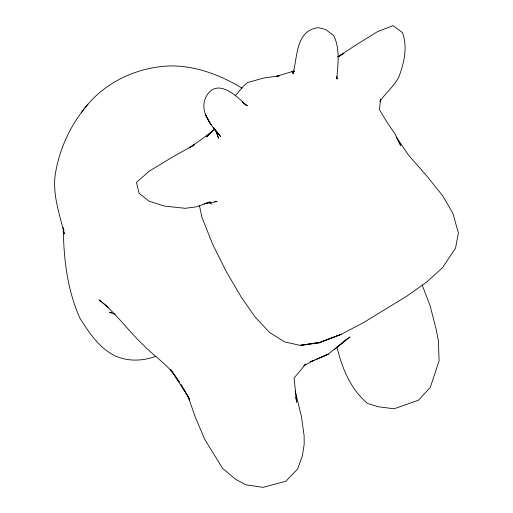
<?xml version="1.0" encoding="UTF-8"?>
<svg xmlns="http://www.w3.org/2000/svg" width="513" height="513" viewBox="0 0 513 513"><rect width="100%" height="100%" fill="white"/><g stroke="black" fill="none" stroke-linecap="round" stroke-linejoin="round"><path stroke-width="0.77" d="M380.601 98.945L379.466 109.724L386.956 122.145L394.959 133.835L400.659 145.416L396.293 137.125L408.322 154.836L427.374 176.664L442.815 195.972L452.864 213.293L458.378 232.973L455.563 248.048L442.559 267.645L426.713 282.041L406.918 296.072L362.851 322.998L341.074 334.373L318.586 342.934L300.227 345.39L284.587 341.876L269.479 332.366L255.224 317.207L241.072 296.815L226.278 271.608L212.613 244.169L201.846 217.095L199.499 205.636M293.712 72.545L292.885 73.898C297.732 57.379 295.398 30.036 318.432 27.696L325.505 29.401L333.758 35.551C340.234 49.088 337.977 64.6 336.708 79.04L336.656 77.687M379.806 101.459C385.616 93.033 393.727 86.53 398.646 77.412C404.039 63.426 407.726 47.863 402.692 33.217L401.487 31.857L392.984 25.65L377.478 31.671L355.881 45.016L339.183 56.052M81.259 112.898C100.869 84.087 135.028 67.344 169.444 65.94C195.306 65.44 220.192 74.949 242.085 88.114M87.992 104.267C71.48 123.293 60.354 146.68 55.763 171.432C51.621 192.785 59.508 213.44 64.26 233.915L64.093 232.421M214.678 129.045L206.592 136.849L214.145 129.789L200.545 140.062L189.137 147.917L194.581 144.666L172.791 156.895L149.533 170.957L136.458 182.404L139.049 193.177L148.873 201.064L164.064 206.034L185.302 208.316L196.787 206.758L210.061 201.917L204.161 203.841L217.076 201.545L214.832 201.686M235.332 95.732L243.431 86.126L247.279 82.689L263.522 78.027L278.957 75.918M338.657 345.974L345.89 339.959L328.249 354.111L310.5 361.748M334.707 349.27L350.135 336.951L345.704 339.907M304.536 364.897L305.748 364.076L294.071 378.036L296.597 402.263L295.732 396.78M338.452 56.725L343.723 53.455L337.483 56.847M293.987 71.506L292.339 72.474L294.366 71.422M303.619 365.827L314.097 360.248L310.532 361.697M321.491 357.349L328.249 354.111L316.758 359.369M294.129 70.967L276.443 76.328L279.072 75.918M155.83 356.272C141.235 361.825 124.223 361.716 110.667 353.457C97.201 344.935 88.364 331.513 80.002 318.316C67.177 289.851 63.644 258.34 63.272 227.432M291.865 71.551L294.077 70.98M245.862 105.139L247.413 105.441L245.445 104.485L242.38 101.869L245.753 104.908C235.929 95.2 217.076 77.707 206.406 96.155C198.326 110.923 211.273 125.897 220.609 136.49L213.921 127.897M111.84 312.821L109.513 312.231L115.124 314.379M209.227 202.68L212.068 204.161M108.237 307.293L99.067 299.861C116.041 313.052 128.295 330.949 143.897 345.544C153.938 355.939 166.661 363.986 175.068 375.766M170.791 369.713L187.97 396.235L189.701 399.589M170.419 369.36L177.12 378.902M178.011 380.178L179.351 382.082L175.933 377.029M213.344 127.307L216.781 133.04L218.5 138.298L216.576 132.187L216.781 133.04M181.903 386.032L181.095 384.673L189.63 400.012M183.115 388.072L187.97 396.235L195.479 417.608L204.591 439.064L222.559 468.363L235.691 479.411L246.06 484.849L263.022 487.35L285.812 481.284L297.546 469.139L302.304 456.012L304.196 444.29L304.094 435.46L301.381 416.332L295.199 390.97M336.708 77.309L337.278 78.726L336.752 76.424M422.167 285.004L430.163 305.915L436.178 329.404L438.397 340.985L439.083 360.966L430.279 387.379L418.544 400.172L394.093 408.784L378.37 406.738L367.513 403.417C350.886 389.514 342.357 368.905 337.278 348.359L336.778 346.884M63.766 229.42L63.933 230.921M341.074 334.373L318.586 342.934L341.074 334.373M320.336 342.325L300.227 345.39L320.336 342.325M211.042 124.794L205.213 114.348L211.042 124.794"/></g></svg>
